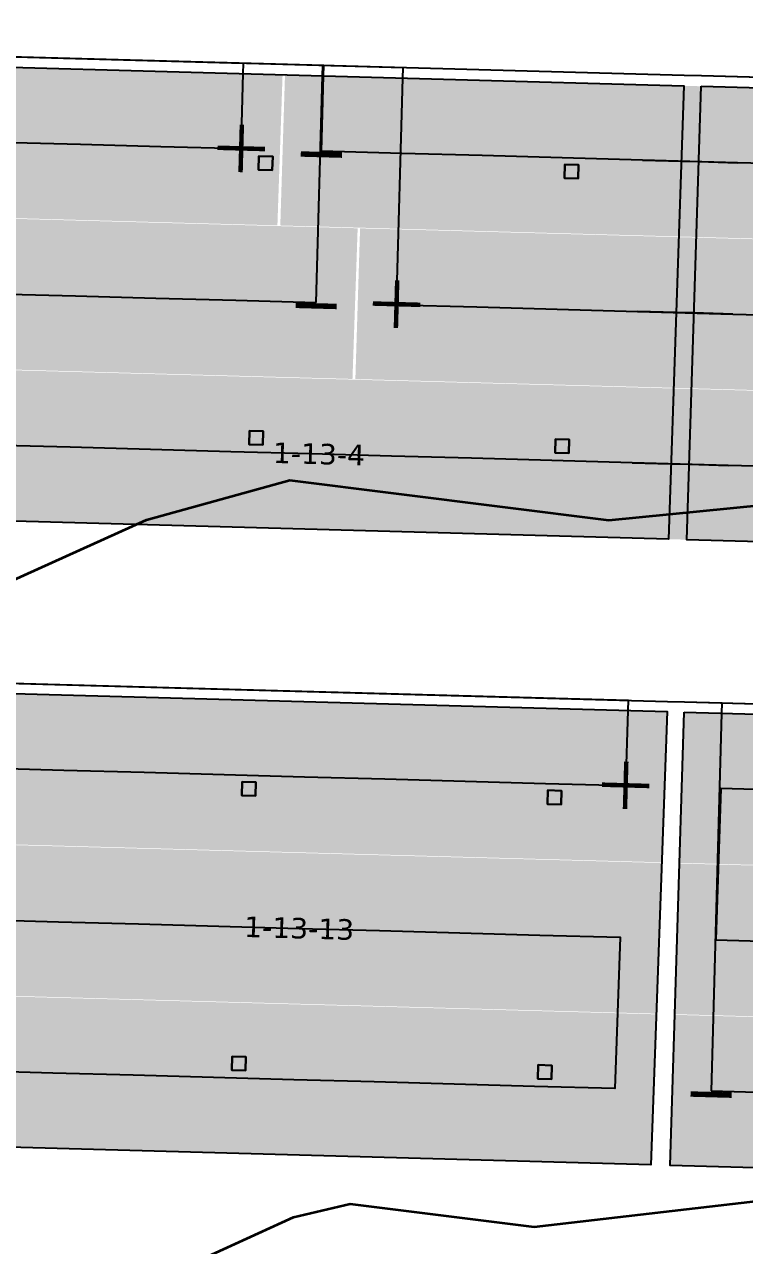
# Model space of a CAD drawing. Header units: metres. Extents: x 1477905 to 1478744, y 4202276 to 4202610.
# Drawn here: x 1478350.4 to 1478360.91, y 4202409.28 to 4202427.1 of the extents above; entities that cross this region are included whole.
import ezdxf

# ---------------------------------------------------------------- set-up
doc = ezdxf.new("R2010")
doc.units = ezdxf.units.M
doc.layers.add('Nouveau Terrain - CN - Courbes', color=22, linetype='Continuous', lineweight=0)
for name, color, linetype in [('PVcase DC Extensions', 170, 'Continuous'), ('PVcase Device Coloring', 7, 'Continuous'), ('PVcase Polarity Symbols', 7, 'Continuous'), ('PVcase Poles', 7, 'Continuous'), ('PVcase PV Modules (full frames)', 142, 'Continuous'), ('PVcase PV Modules (optimised)', 142, 'Continuous'), ('PVcase String Cables', 150, 'Continuous'), ('PVcase Stringing Numbers', 7, 'Continuous'), ('PVcase Strings', 92, 'Continuous')]:
    doc.layers.add(name, color=color, linetype=linetype)
doc.styles.get("Standard").update_dxf_attribs({"font": 'verdana.ttf'})
doc.styles.add('UBS-Style de texte', font='verdana.ttf')

# ---------------------------------------------------------------- blocks, each defined once
blk = doc.blocks.new('3P18@15DEG F FX ID1 PVBlock')
at = {"layer": 'PVcase PV Modules (optimised)', "color": 0}
blk.add_polyline3d([(0, 0, 1.773945735132677), (21.06698842950539, -0.5810537936249766, 1.773945735132684), (20.88445742833417, -7.198992669318528, 7.019385073192552e-15), (-0.1825310011712116, -6.617938875693552, 0)], close=True, dxfattribs=at)

msp = doc.modelspace()

# ---------------------------------------------------------------- hatches: boundary and pattern name
at = {"layer": 'PVcase Device Coloring', "true_color": 0xb3ff80, "transparency": 33554582}
for points in [[(1478338.967815177, 4202426.784750908), (1478338.892191565, 4202424.585620887), (1478354.091512305, 4202424.16640468), (1478354.167135918, 4202426.365534701)], [(1478354.202558411, 4202426.364557704), (1478354.133777383, 4202424.165238956), (1478370.722146871, 4202423.707711055), (1478370.790927899, 4202425.907029803)], [(1478338.891859591, 4202424.575967111), (1478338.816235979, 4202422.37683709), (1478355.187733131, 4202421.925290797), (1478355.263356744, 4202424.124420818)], [(1478355.298779237, 4202424.123443821), (1478355.229998209, 4202421.924125073), (1478370.653063907, 4202421.498737702), (1478370.721844935, 4202423.69805645)], [(1478338.812353881, 4202422.36728123), (1478338.743572853, 4202420.167962482), (1478370.583980943, 4202419.28976435), (1478370.652761971, 4202421.489083098)], [(1478338.725173722, 4202417.650535017), (1478338.646464294, 4202415.451490106), (1478359.703577732, 4202414.870708676), (1478359.782287161, 4202417.069753587)], [(1478360.032191822, 4202417.062860909), (1478359.963174369, 4202414.863548682), (1478375.165865851, 4202414.444239506), (1478375.234883304, 4202416.643551733)], [(1478349.194158943, 4202415.150908612), (1478349.115449514, 4202412.951863701), (1478359.624522783, 4202412.662010363), (1478359.703232212, 4202414.861055274)], [(1478359.962871395, 4202414.853894106), (1478359.893853941, 4202412.654581879), (1478376.268981789, 4202412.202935448), (1478376.337999242, 4202414.402247675)], [(1478338.567063825, 4202413.233138392), (1478338.488354397, 4202411.034093481), (1478359.545467835, 4202410.453312051), (1478359.624177264, 4202412.652356962)], [(1478359.898567809, 4202412.644788933), (1478359.819930003, 4202410.445742047), (1478391.648424193, 4202409.567872511), (1478391.727062, 4202411.766919397)]]:
    msp.add_hatch(color=71, dxfattribs=at).paths.add_polyline_path(points, flags=0)

# ---------------------------------------------------------------- linework, layer by layer
at = {"layer": 'Nouveau Terrain - CN - Courbes', "linetype": 'Continuous', "lineweight": 35}
for points in [[(1478335.787698883, 4202413.835795431, 72), (1478339.378703231, 4202414.281219653, 72), (1478344.267259569, 4202416.292585373, 72), (1478352.182320598, 4202419.870514831, 72), (1478354.271514721, 4202420.449429104, 72), (1478358.932510251, 4202419.865455401, 72), (1478365.670986464, 4202420.528554469, 72), (1478379.706885254, 4202422.117077467, 72), (1478383.736917019, 4202422.843507892, 72), (1478390.83319907, 4202425.045772747, 72), (1478411.239379214, 4202432.982509312, 72), (1478416.539623115, 4202435.645848259, 72), (1478424.110232939, 4202439.984298771, 72), (1478426.836636174, 4202442.338222411, 72), (1478431.574026125, 4202447.383417717, 72), (1478439.583303201, 4202456.8469184, 72), (1478440.210088637, 4202457.784432109, 72), (1478440.998648752, 4202460.821752833, 72), (1478440.90231827, 4202461.002091623, 72), (1478440.290370006, 4202461.118900652, 72)], [(1478337.457421011, 4202401.986716713, 71), (1478354.327840595, 4202409.69095444, 71), (1478355.155758695, 4202409.886721198, 71), (1478357.841897795, 4202409.550176228, 71), (1478384.956839326, 4202412.694050048, 71), (1478387.545978782, 4202413.252247488, 71), (1478392.146986342, 4202414.797012134, 71), (1478416.293278103, 4202424.288687192, 71), (1478419.272152424, 4202425.748479682, 71), (1478427.267564906, 4202430.367841862, 71), (1478429.694892853, 4202432.268024373, 71), (1478433.991772631, 4202436.458588599, 71), (1478451.509308918, 4202456.490636334, 71), (1478452.590462386, 4202460.28527189, 71), (1478451.696483754, 4202460.455915035, 71)]]:
    msp.add_polyline3d(points, dxfattribs=at)
at = {"layer": 'PVcase DC Extensions'}
for points in [[(1478359.423604275, 4202425.119946846, 74.45717626647959), (1478359.990206172, 4202425.10431926, 74.44278639615769), (1478360.243532437, 4202425.097332206, 74.43981602054292), (1478360.810263166, 4202425.081701066, 74.43200906764318)], [(1478360.741180202, 4202422.872727714, 73.83988722806383), (1478360.174449473, 4202422.888358853, 73.84769418104685), (1478359.914250586, 4202422.895535463, 73.85079916014354), (1478359.347648689, 4202422.911163049, 73.86518903034067)], [(1478359.271693102, 4202420.702379252, 73.27320179445721), (1478359.838295, 4202420.686751666, 73.25881192413672), (1478360.105366509, 4202420.679385501, 73.25557234180381), (1478360.672097238, 4202420.663754362, 73.24776538873749)]]:
    msp.add_polyline3d(points, dxfattribs=at)
at = {"layer": 'PVcase Poles'}
for points in [[(1478353.817017878, 4202424.978660507, 71.44628316706658), (1478353.82253203, 4202425.178584479, 71.44628316706658), (1478353.82253203, 4202425.178584479, 74.57367783035352), (1478353.817017878, 4202424.978660507, 74.52007072493356), (1478353.817017878, 4202424.978660507, 71.44628316706658), (1478354.016941849, 4202424.973146355, 71.44628316706658), (1478354.016941849, 4202424.973146355, 74.51499329748353), (1478353.817017878, 4202424.978660507, 74.52007072493356), (1478354.016941849, 4202424.973146355, 74.51499329748353), (1478354.022456001, 4202425.173070326, 74.56860040290348), (1478354.022456001, 4202425.173070326, 71.44628316706658), (1478354.016941849, 4202424.973146355, 71.44628316706658), (1478354.022456001, 4202425.173070326, 71.44628316706658), (1478353.82253203, 4202425.178584479, 71.44628316706658), (1478354.022456001, 4202425.173070326, 71.44628316706658), (1478354.022456001, 4202425.173070326, 74.56860040290348), (1478353.82253203, 4202425.178584479, 74.57367783035352)], [(1478358.282880099, 4202424.855486462, 71.47753159815494), (1478358.288394252, 4202425.055410434, 71.47753159815494), (1478358.288394252, 4202425.055410434, 74.46025925813312), (1478358.282880099, 4202424.855486462, 74.40665215271316), (1478358.282880099, 4202424.855486462, 71.47753159815494), (1478358.48280407, 4202424.84997231, 71.47753159815494), (1478358.48280407, 4202424.84997231, 74.40157472526313), (1478358.282880099, 4202424.855486462, 74.40665215271316), (1478358.48280407, 4202424.84997231, 74.40157472526313), (1478358.488318223, 4202425.049896281, 74.45518183068309), (1478358.488318223, 4202425.049896281, 71.47753159815494), (1478358.48280407, 4202424.84997231, 71.47753159815494), (1478358.488318223, 4202425.049896281, 71.47753159815494), (1478358.288394252, 4202425.055410434, 71.47753159815494), (1478358.488318223, 4202425.049896281, 71.47753159815494), (1478358.488318223, 4202425.049896281, 74.45518183068309), (1478358.288394252, 4202425.055410434, 74.46025925813312)], [(1478353.679166033, 4202420.969937289, 71.06917405763392), (1478353.684680185, 4202421.169861261, 71.06917405763392), (1478353.684680185, 4202421.169861261, 73.49927979238957), (1478353.679166033, 4202420.969937289, 73.44567268696962), (1478353.679166033, 4202420.969937289, 71.06917405763392), (1478353.879090004, 4202420.964423137, 71.06917405763392), (1478353.879090004, 4202420.964423137, 73.4405952595196), (1478353.679166033, 4202420.969937289, 73.44567268696962), (1478353.879090004, 4202420.964423137, 73.4405952595196), (1478353.884604156, 4202421.164347108, 73.49420236493954), (1478353.884604156, 4202421.164347108, 71.06917405763392), (1478353.879090004, 4202420.964423137, 71.06917405763392), (1478353.884604156, 4202421.164347108, 71.06917405763392), (1478353.684680185, 4202421.169861261, 71.06917405763392), (1478353.884604156, 4202421.164347108, 71.06917405763392), (1478353.884604156, 4202421.164347108, 73.49420236493954), (1478353.684680185, 4202421.169861261, 73.49927979238957)], [(1478358.145028255, 4202420.846763243, 71.09196493332949), (1478358.150542407, 4202421.046687215, 71.09196493332949), (1478358.150542407, 4202421.046687215, 73.3858612199148), (1478358.145028255, 4202420.846763243, 73.33225411449486), (1478358.145028255, 4202420.846763243, 71.09196493332949), (1478358.344952225, 4202420.841249091, 71.09196493332949), (1478358.344952225, 4202420.841249091, 73.32717668704483), (1478358.145028255, 4202420.846763243, 73.33225411449486), (1478358.344952225, 4202420.841249091, 73.32717668704483), (1478358.350466378, 4202421.041173062, 73.38078379246477), (1478358.350466378, 4202421.041173062, 71.09196493332949), (1478358.344952225, 4202420.841249091, 71.09196493332949), (1478358.350466378, 4202421.041173062, 71.09196493332949), (1478358.150542407, 4202421.046687215, 71.09196493332949), (1478358.350466378, 4202421.041173062, 71.09196493332949), (1478358.350466378, 4202421.041173062, 73.38078379246477), (1478358.150542407, 4202421.046687215, 73.3858612199148)], [(1478353.570359049, 4202415.844555421, 70.60151546622524), (1478353.575873201, 4202416.044479392, 70.60151546622524), (1478353.575873201, 4202416.044479392, 73.71101727795002), (1478353.570359049, 4202415.844555421, 73.6574023076428), (1478353.570359049, 4202415.844555421, 70.60151546622524), (1478353.77028302, 4202415.839041268, 70.60151546622524), (1478353.77028302, 4202415.839041268, 73.65127647890154), (1478353.570359049, 4202415.844555421, 73.6574023076428), (1478353.77028302, 4202415.839041268, 73.65127647890154), (1478353.775797172, 4202416.03896524, 73.70489144920877), (1478353.775797172, 4202416.03896524, 70.60151546622524), (1478353.77028302, 4202415.839041268, 70.60151546622524), (1478353.775797172, 4202416.03896524, 70.60151546622524), (1478353.575873201, 4202416.044479392, 70.60151546622524), (1478353.775797172, 4202416.03896524, 70.60151546622524), (1478353.775797172, 4202416.03896524, 73.70489144920877), (1478353.575873201, 4202416.044479392, 73.71101727795002)], [(1478358.035566164, 4202415.721399443, 70.59467743039994), (1478358.041080317, 4202415.921323415, 70.59467743039994), (1478358.041080317, 4202415.921323415, 73.57419979720173), (1478358.035566164, 4202415.721399443, 73.52058482689449), (1478358.035566164, 4202415.721399443, 70.59467743039994), (1478358.235490135, 4202415.715885291, 70.59467743039994), (1478358.235490135, 4202415.715885291, 73.51445899815323), (1478358.035566164, 4202415.721399443, 73.52058482689449), (1478358.235490135, 4202415.715885291, 73.51445899815323), (1478358.241004287, 4202415.915809263, 73.56807396846047), (1478358.241004287, 4202415.915809263, 70.59467743039994), (1478358.235490135, 4202415.715885291, 70.59467743039994), (1478358.241004287, 4202415.915809263, 70.59467743039994), (1478358.041080317, 4202415.921323415, 70.59467743039994), (1478358.241004287, 4202415.915809263, 70.59467743039994), (1478358.241004287, 4202415.915809263, 73.56807396846047), (1478358.041080317, 4202415.921323415, 73.57419979720173)], [(1478353.426882169, 4202411.835987347, 70.24467924657097), (1478353.432396322, 4202412.035911319, 70.24467924657097), (1478353.432396322, 4202412.035911319, 72.63677684528469), (1478353.426882169, 4202411.835987347, 72.58316187497745), (1478353.426882169, 4202411.835987347, 70.24467924657097), (1478353.62680614, 4202411.830473195, 70.24467924657097), (1478353.62680614, 4202411.830473195, 72.5770360462362), (1478353.426882169, 4202411.835987347, 72.58316187497745), (1478353.62680614, 4202411.830473195, 72.5770360462362), (1478353.632320292, 4202412.030397166, 72.63065101654342), (1478353.632320292, 4202412.030397166, 70.24467924657097), (1478353.62680614, 4202411.830473195, 70.24467924657097), (1478353.632320292, 4202412.030397166, 70.24467924657097), (1478353.432396322, 4202412.035911319, 70.24467924657097), (1478353.632320292, 4202412.030397166, 70.24467924657097), (1478353.632320292, 4202412.030397166, 72.63065101654342), (1478353.432396322, 4202412.035911319, 72.63677684528469)], [(1478357.892089285, 4202411.712831371, 70.20810510129752), (1478357.897603437, 4202411.912755342, 70.20810510129752), (1478357.897603437, 4202411.912755342, 72.49995936478132), (1478357.892089285, 4202411.712831371, 72.4463443944741), (1478357.892089285, 4202411.712831371, 70.20810510129752), (1478358.092013255, 4202411.707317218, 70.20810510129752), (1478358.092013255, 4202411.707317218, 72.44021856573283), (1478357.892089285, 4202411.712831371, 72.4463443944741), (1478358.092013255, 4202411.707317218, 72.44021856573283), (1478358.097527408, 4202411.90724119, 72.49383353604007), (1478358.097527408, 4202411.90724119, 70.20810510129752), (1478358.092013255, 4202411.707317218, 70.20810510129752), (1478358.097527408, 4202411.90724119, 70.20810510129752), (1478357.897603437, 4202411.912755342, 70.20810510129752), (1478358.097527408, 4202411.90724119, 70.20810510129752), (1478358.097527408, 4202411.90724119, 72.49383353604007), (1478357.897603437, 4202411.912755342, 72.49995936478132)]]:
    msp.add_polyline3d(points, dxfattribs=at)
at = {"layer": 'PVcase String Cables'}
for points in [[(1478339.39678923, 4202426.922976313, 75.2615842802292), (1478338.972970444, 4202426.934665763, 75.27234791761173), (1478338.972970444, 4202426.934665763, 72.26376260392145), (1478337.827365164, 4202426.966262984, 72.27539223259011), (1478337.764383665, 4202424.682773029, 72.08485192833463), (1478337.701402166, 4202422.399283074, 71.89395228093379), (1478337.638420667, 4202420.115793119, 71.70333161834604), (1478337.575439169, 4202417.832303165, 71.51401955024176), (1478338.73053935, 4202417.800444063, 71.50061500797331), (1478338.73053935, 4202417.800444063, 74.4876823550252), (1478359.787652788, 4202417.219662644, 73.84247573136307), (1478360.036896747, 4202417.212788185, 73.83919189992282), (1478374.668115702, 4202416.80924094, 73.6317674349418), (1478374.663980088, 4202416.659297955, 73.63175936391299), (1478374.633647025, 4202415.559526672, 73.33693487128336)], [(1478339.39678923, 4202426.922976313, 75.2615842802292), (1478338.972970444, 4202426.934665763, 75.27234791761173), (1478338.972970444, 4202426.934665763, 72.26376260392145), (1478337.827365164, 4202426.966262984, 72.27539223259011), (1478337.764383665, 4202424.682773029, 72.08485192833284), (1478337.701402166, 4202422.399283075, 71.89395228101006), (1478337.638420667, 4202420.11579312, 71.70333161842352), (1478337.575439169, 4202417.832303165, 71.51401955031683), (1478338.73053935, 4202417.800444064, 71.50061500805135), (1478338.73053935, 4202417.800444064, 74.48768235502622), (1478359.787652788, 4202417.219662643, 73.84247573136206), (1478360.036896747, 4202417.212788184, 73.83919189992243), (1478375.832164078, 4202416.777135035, 73.61526490618726), (1478375.828028463, 4202416.62719205, 73.61525683515845), (1478375.736762963, 4202413.318222613, 72.72819490690819)], [(1478339.39678923, 4202426.922976313, 75.2615842802292), (1478338.972970444, 4202426.934665763, 75.27234791761173), (1478338.972970444, 4202426.934665763, 72.26376260392145), (1478337.827365164, 4202426.966262984, 72.27539223259011), (1478337.764383665, 4202424.682773029, 72.08485192833284), (1478337.701402166, 4202422.399283075, 71.89395228101006), (1478337.638420667, 4202420.11579312, 71.70333161842352), (1478337.575439169, 4202417.832303165, 71.51401955031683), (1478338.73053935, 4202417.800444063, 71.50061500797331), (1478338.73053935, 4202417.800444063, 74.4876823550252), (1478359.787652788, 4202417.219662637, 73.84247573136305), (1478360.036896747, 4202417.212788179, 73.83919189991994), (1478381.101770053, 4202416.631792726, 73.54055854005375), (1478381.381276443, 4202416.624083592, 73.53640319854627), (1478402.438468141, 4202416.043300007, 72.8937576867437), (1478402.703767161, 4202416.03598273, 72.88348785621926), (1478406.772055796, 4202415.92377426, 72.724716469647), (1478406.767920182, 4202415.773831281, 72.724655346715), (1478406.73758712, 4202414.674059996, 72.42963621292373)], [(1478339.39678923, 4202426.922976313, 75.2615842802292), (1478338.972970444, 4202426.934665763, 75.27234791761173), (1478338.972970444, 4202426.934665763, 72.26376260392145), (1478337.827365164, 4202426.966262984, 72.27539223259011), (1478337.764383665, 4202424.682773029, 72.08485192833284), (1478337.701402166, 4202422.399283075, 71.89395228101006), (1478337.638420667, 4202420.11579312, 71.70333161842352), (1478337.575439169, 4202417.832303165, 71.51401955031683), (1478338.73053935, 4202417.800444063, 71.50061500797331), (1478338.73053935, 4202417.800444063, 74.4876823550252), (1478359.787652788, 4202417.219662637, 73.84247573136305), (1478360.036896747, 4202417.212788179, 73.83919189991994), (1478381.101770053, 4202416.631792726, 73.54055854005375), (1478381.381276443, 4202416.624083592, 73.53640319854627), (1478402.438468141, 4202416.043300007, 72.8937576867437), (1478402.703767161, 4202416.03598273, 72.88348785621926), (1478407.920643078, 4202415.892094792, 72.67989103771852), (1478407.916507464, 4202415.742151812, 72.67982991478523), (1478407.825241963, 4202412.433182374, 71.79218235455964)], [(1478339.39678923, 4202426.922976313, 75.2615842802292), (1478338.972970444, 4202426.934665763, 75.27234791761173), (1478338.972970444, 4202426.934665763, 72.26376260392145), (1478337.827365164, 4202426.966262984, 72.27539223259011), (1478337.764383665, 4202424.682773029, 72.08485192833284), (1478337.701402166, 4202422.399283076, 71.89395228108813), (1478337.638420667, 4202420.115793121, 71.703331618501), (1478337.575439169, 4202417.832303166, 71.51401955039431), (1478338.73053935, 4202417.800444064, 71.50061500805135), (1478338.73053935, 4202417.800444064, 74.48768235502622), (1478359.787652788, 4202417.219662638, 73.84247573136408), (1478360.036896747, 4202417.21278818, 73.83919189992035), (1478381.101770053, 4202416.631792727, 73.54055854005415), (1478381.381276443, 4202416.624083593, 73.53640319854729), (1478402.438468141, 4202416.043300008, 72.8937576867447), (1478402.703767161, 4202416.035982731, 72.88348785622064), (1478409.09230592, 4202415.859778872, 72.63416504561953), (1478409.088170306, 4202415.709835891, 72.63410392268486), (1478408.996904805, 4202412.400866453, 71.7464563625841)], [(1478339.39678923, 4202426.922976313, 75.2615842802292), (1478338.972970444, 4202426.934665763, 75.27234791761173), (1478338.972970444, 4202426.934665763, 72.26376260392145), (1478337.827365164, 4202426.966262984, 72.27539223259011), (1478337.764383665, 4202424.682773029, 72.08485192833284), (1478337.701402166, 4202422.399283075, 71.89395228101006), (1478337.638420667, 4202420.11579312, 71.70333161842352), (1478337.575439169, 4202417.832303165, 71.51401955031683), (1478338.73053935, 4202417.800444063, 71.50061500797331), (1478338.73053935, 4202417.800444063, 74.4876823550252), (1478359.787652788, 4202417.219662637, 73.84247573136305), (1478360.036896747, 4202417.212788179, 73.83919189991994), (1478381.101770053, 4202416.631792726, 73.54055854005375), (1478381.381276443, 4202416.624083592, 73.53640319854627), (1478402.438468141, 4202416.043300007, 72.8937576867437), (1478402.703767161, 4202416.03598273, 72.88348785621926), (1478407.943718638, 4202415.891458339, 72.678990477556), (1478407.939583024, 4202415.741515359, 72.67892935462271), (1478407.909249961, 4202414.641744075, 72.38391022104058)], [(1478339.39678923, 4202426.922976313, 75.2615842802292), (1478338.972970444, 4202426.934665763, 75.27234791761173), (1478338.972970444, 4202426.934665763, 72.26376260392145), (1478337.827365164, 4202426.966262984, 72.27539223259011), (1478337.764383665, 4202424.682773029, 72.08485192833284), (1478337.701402166, 4202422.399283075, 71.89395228101006), (1478337.638420667, 4202420.11579312, 71.70333161842352), (1478337.575439169, 4202417.832303165, 71.51401955031683), (1478338.73053935, 4202417.800444064, 71.50061500805135), (1478338.73053935, 4202417.800444064, 74.48768235502622), (1478359.787652788, 4202417.219662644, 73.84247573136307), (1478360.036896747, 4202417.212788185, 73.83919189992282), (1478377.004600442, 4202416.74479778, 73.59864346224498), (1478377.000464828, 4202416.594854794, 73.5986353912186), (1478376.909199328, 4202413.285885357, 72.7115734630902)], [(1478339.39678923, 4202426.922976313, 75.2615842802292), (1478338.972970444, 4202426.934665763, 75.27234791761173), (1478338.972970444, 4202426.934665763, 72.26376260392145), (1478337.827365164, 4202426.966262984, 72.27539223259011), (1478337.764383665, 4202424.682773029, 72.08485192833284), (1478337.701402166, 4202422.399283075, 71.89395228101006), (1478337.638420667, 4202420.11579312, 71.70333161842352), (1478337.575439169, 4202417.832303165, 71.51401955031683), (1478338.73053935, 4202417.800444064, 71.50061500805135), (1478338.73053935, 4202417.800444064, 74.48768235502622), (1478359.787652788, 4202417.219662644, 73.84247573136307), (1478360.036896747, 4202417.212788185, 73.83919189992282), (1478375.840552067, 4202416.776903684, 73.61514599099581), (1478375.836416453, 4202416.626960699, 73.61513791996659), (1478375.80608339, 4202415.527189416, 73.32031342754534)], [(1478339.39678923, 4202426.922976313, 75.2615842802292), (1478338.972970444, 4202426.934665763, 75.27234791761173), (1478338.972970444, 4202426.934665763, 72.26376260392145), (1478337.827365164, 4202426.966262984, 72.27539223259011), (1478337.764383665, 4202424.682773029, 72.08485192833284), (1478337.701402166, 4202422.399283075, 71.89395228101006), (1478337.638420668, 4202420.11579312, 71.70333161842112), (1478337.575439169, 4202417.832303165, 71.51401955031442), (1478338.73053935, 4202417.800444064, 71.50061500805135), (1478338.73053935, 4202417.800444064, 74.48768235502622), (1478359.787652788, 4202417.219662638, 73.84247573136408), (1478360.036896747, 4202417.21278818, 73.83919189992035), (1478381.101770053, 4202416.631792728, 73.54055854005458), (1478381.381276443, 4202416.624083593, 73.5364031985483), (1478402.438468141, 4202416.04330001, 72.89375768673965), (1478402.703767161, 4202416.035982733, 72.88348785621433), (1478423.129184462, 4202415.472624275, 72.08635370061889), (1478423.125048847, 4202415.322681289, 72.0862925776863), (1478422.972850909, 4202409.804513697, 70.60601659102541)], [(1478339.39678923, 4202426.922976313, 75.2615842802292), (1478338.972970444, 4202426.934665763, 75.27234791761173), (1478338.972970444, 4202426.934665763, 72.26376260392145), (1478337.827365164, 4202426.966262984, 72.27539223259011), (1478337.764383665, 4202424.682773029, 72.08485192833284), (1478337.701402166, 4202422.399283075, 71.89395228101006), (1478337.638420668, 4202420.11579312, 71.70333161842112), (1478337.575439169, 4202417.832303165, 71.51401955031442), (1478338.73053935, 4202417.800444064, 71.50061500805135), (1478338.73053935, 4202417.800444064, 74.48768235502622), (1478359.787652788, 4202417.219662639, 73.8424757313651), (1478360.036896747, 4202417.21278818, 73.83919189992076), (1478381.101770053, 4202416.63179273, 73.5405585400521), (1478381.381276443, 4202416.624083595, 73.53640319855033), (1478392.449564582, 4202416.318806418, 73.19860954602613), (1478392.445428967, 4202416.168863435, 73.19857215619083), (1478392.293231029, 4202410.650695842, 71.71873314721967)], [(1478339.39678923, 4202426.922976313, 75.2615842802292), (1478338.972970444, 4202426.934665763, 75.27234791761173), (1478338.972970444, 4202426.934665763, 72.26376260392145), (1478337.827365164, 4202426.966262984, 72.27539223259011), (1478337.764383665, 4202424.682773029, 72.08485192833284), (1478337.701402166, 4202422.399283075, 71.89395228101006), (1478337.638420668, 4202420.11579312, 71.70333161842112), (1478337.575439169, 4202417.832303165, 71.51401955031442), (1478338.73053935, 4202417.800444064, 71.50061500805135), (1478338.73053935, 4202417.800444064, 74.48768235502622), (1478359.787652788, 4202417.219662639, 73.8424757313651), (1478360.036896747, 4202417.21278818, 73.83919189992076), (1478381.101770053, 4202416.631792729, 73.54055854005497), (1478381.381276443, 4202416.624083594, 73.53640319854931), (1478391.277555762, 4202416.351131881, 73.23437814320638), (1478391.273420148, 4202416.201188899, 73.23434075337214), (1478391.121222209, 4202410.683021306, 71.75450174443613)], [(1478339.39678923, 4202426.922976313, 75.2615842802292), (1478338.972970444, 4202426.934665763, 75.27234791761173), (1478338.972970444, 4202426.934665763, 72.26376260392145), (1478337.827365164, 4202426.966262984, 72.27539223259011), (1478337.764383665, 4202424.682773029, 72.08485192833284), (1478337.701402166, 4202422.399283075, 71.89395228101006), (1478337.638420667, 4202420.11579312, 71.70333161842352), (1478337.575439169, 4202417.832303165, 71.51401955031683), (1478338.73053935, 4202417.800444064, 71.50061500805135), (1478338.73053935, 4202417.800444064, 74.48768235502622), (1478359.787652788, 4202417.219662643, 73.84247573136206), (1478360.036896747, 4202417.212788184, 73.83919189992243), (1478360.582103346, 4202417.197750707, 73.83146259265229), (1478360.577967732, 4202417.047807729, 73.83145452162638), (1478360.425769793, 4202411.529640138, 72.3521551575505)], [(1478339.39678923, 4202426.922976313, 75.2615842802292), (1478338.972970444, 4202426.934665763, 75.27234791761173), (1478338.972970444, 4202426.934665763, 72.26376260392145), (1478337.827365164, 4202426.966262984, 72.27539223259011), (1478337.764383665, 4202424.682773029, 72.08485192833284), (1478337.701402166, 4202422.399283076, 71.89395228108813), (1478337.638420668, 4202420.115793121, 71.70333161849858), (1478337.575439169, 4202417.832303166, 71.5140195503919), (1478338.73053935, 4202417.800444065, 71.50061500812942), (1478338.73053935, 4202417.800444065, 74.48768235502725), (1478359.210882342, 4202417.235570697, 73.86014843439686), (1478359.206746727, 4202417.08562771, 73.86011074581481), (1478359.176413665, 4202415.985856426, 73.56517760560523)], [(1478396.216805934, 4202424.105144494, 73.65355975415285), (1478396.247138996, 4202425.204915779, 73.94852005423779), (1478396.251274611, 4202425.354858782, 73.94856514498507), (1478381.633262227, 4202425.758041774, 74.43850983100188), (1478381.347603134, 4202425.765920607, 74.44440389046379), (1478360.282611759, 4202426.34691931, 74.73458296760042), (1478360.033173246, 4202426.353799135, 74.73748633568356), (1478339.39678923, 4202426.922976313, 75.2615842802292)], [(1478397.307948514, 4202421.864170676, 73.02243598361397), (1478397.399214014, 4202425.173140114, 73.90990652605902), (1478397.403349629, 4202425.323083118, 73.9099516167985), (1478381.633262227, 4202425.758041773, 74.43850983100073), (1478381.347603134, 4202425.765920606, 74.44440389046339), (1478360.282611759, 4202426.34691931, 74.73458296760042), (1478360.033173246, 4202426.353799134, 74.73748633568275), (1478339.39678923, 4202426.922976313, 75.2615842802292)], [(1478428.314795905, 4202423.219841932, 72.27510529031181), (1478428.345128967, 4202424.319613216, 72.57053715242593), (1478428.349264582, 4202424.469556235, 72.57071065428337), (1478424.295601496, 4202424.581361312, 72.83743435491039), (1478424.001478868, 4202424.589473581, 72.8532354451954), (1478402.952419878, 4202425.170032849, 73.72254067960351), (1478402.688436731, 4202425.177313833, 73.73281396820427), (1478381.633262227, 4202425.758041774, 74.43850983100188), (1478381.347603134, 4202425.765920607, 74.44440389046379), (1478360.282611759, 4202426.34691931, 74.73458296760042), (1478360.033173246, 4202426.353799135, 74.73748633568356), (1478339.39678923, 4202426.922976313, 75.2615842802292)], [(1478429.38503878, 4202420.979444554, 71.60721849398284), (1478429.47630428, 4202424.288413991, 72.49610786234908), (1478429.480439896, 4202424.43835701, 72.49628136419375), (1478424.295601496, 4202424.581361312, 72.83743435491039), (1478424.001478868, 4202424.589473581, 72.8532354451954), (1478402.952419878, 4202425.170032849, 73.72254067960351), (1478402.688436731, 4202425.177313833, 73.73281396820427), (1478381.633262227, 4202425.758041774, 74.43850983100188), (1478381.347603134, 4202425.765920607, 74.44440389046379), (1478360.282611759, 4202426.34691931, 74.73458296760042), (1478360.033173246, 4202426.353799135, 74.73748633568356), (1478339.39678923, 4202426.922976313, 75.2615842802292)], [(1478430.555064769, 4202420.947173779, 71.53023289958423), (1478430.646330269, 4202424.256143216, 72.41912226810608), (1478430.650465884, 4202424.406086236, 72.41929576995354), (1478424.295601496, 4202424.581361312, 72.83743435491039), (1478424.001478868, 4202424.589473581, 72.8532354451954), (1478402.952419878, 4202425.170032849, 73.72254067960351), (1478402.688436731, 4202425.177313833, 73.73281396820427), (1478381.633262227, 4202425.758041774, 74.43850983100188), (1478381.347603134, 4202425.765920607, 74.44440389046379), (1478360.282611759, 4202426.34691931, 74.73458296760042), (1478360.033173246, 4202426.353799135, 74.73748633568356), (1478339.39678923, 4202426.922976313, 75.2615842802292)], [(1478429.484821894, 4202423.187571158, 72.19811969628988), (1478429.515154956, 4202424.287342441, 72.49355155815232), (1478429.519290571, 4202424.437285461, 72.49372506001231), (1478424.295601496, 4202424.581361312, 72.83743435491039), (1478424.001478868, 4202424.589473581, 72.8532354451954), (1478402.952419878, 4202425.170032849, 73.72254067960351), (1478402.688436731, 4202425.177313833, 73.73281396820427), (1478381.633262227, 4202425.758041774, 74.43850983100188), (1478381.347603134, 4202425.765920607, 74.44440389046379), (1478360.282611759, 4202426.34691931, 74.73458296760042), (1478360.033173246, 4202426.353799135, 74.73748633568356), (1478339.39678923, 4202426.922976313, 75.2615842802292)], [(1478398.479845059, 4202421.831848309, 72.98315810712717), (1478398.571110559, 4202425.140817747, 73.87062864957998), (1478398.575246174, 4202425.290760751, 73.87067374031946), (1478381.633262227, 4202425.758041773, 74.43850983100073), (1478381.347603134, 4202425.765920606, 74.44440389046339), (1478360.282611759, 4202426.34691931, 74.73458296760042), (1478360.033173246, 4202426.353799134, 74.73748633568275), (1478339.39678923, 4202426.922976313, 75.2615842802292)], [(1478397.388702479, 4202424.072822127, 73.61428187765823), (1478397.419035541, 4202425.172593412, 73.90924217775097), (1478397.423171156, 4202425.322536415, 73.90928726849044), (1478381.633262227, 4202425.758041773, 74.43850983100073), (1478381.347603134, 4202425.765920607, 74.44440389046379), (1478360.282611759, 4202426.34691931, 74.73458296760042), (1478360.033173246, 4202426.353799135, 74.73748633568356), (1478339.39678923, 4202426.922976313, 75.2615842802292)], [(1478444.495593525, 4202418.351797877, 70.01550456566726), (1478444.647791464, 4202423.869965469, 71.49785144101273), (1478444.651927079, 4202424.019908494, 71.49802494287678), (1478424.295601496, 4202424.581361311, 72.83743435490763), (1478424.001478868, 4202424.58947358, 72.85323544519392), (1478402.952419878, 4202425.170032849, 73.72254067960351), (1478402.688436731, 4202425.177313833, 73.73281396820427), (1478381.633262227, 4202425.758041774, 74.43850983100188), (1478381.347603134, 4202425.765920607, 74.44440389046379), (1478360.282611759, 4202426.34691931, 74.73458296760042), (1478360.033173246, 4202426.353799135, 74.73748633568356), (1478339.39678923, 4202426.922976313, 75.2615842802292)], [(1478413.843747594, 4202419.197213984, 71.78580402439069), (1478413.995945533, 4202424.715381577, 73.26621479753862), (1478414.000081148, 4202424.865324588, 73.26628323958548), (1478402.952419878, 4202425.170032849, 73.72254067960351), (1478402.688436731, 4202425.177313833, 73.73281396820427), (1478381.633262227, 4202425.758041774, 74.43850983100188), (1478381.347603134, 4202425.765920607, 74.44440389046379), (1478360.282611759, 4202426.34691931, 74.73458296760042), (1478360.033173246, 4202426.353799135, 74.73748633568356), (1478339.39678923, 4202426.922976313, 75.2615842802292)], [(1478412.672191429, 4202419.229526963, 71.8341881306704), (1478412.824389367, 4202424.747694556, 73.31459890380874), (1478412.828524982, 4202424.897637567, 73.3146673458556), (1478402.952419878, 4202425.170032849, 73.72254067960351), (1478402.688436731, 4202425.177313833, 73.73281396820427), (1478381.633262227, 4202425.758041774, 74.43850983100188), (1478381.347603134, 4202425.765920607, 74.44440389046379), (1478360.282611759, 4202426.34691931, 74.73458296760042), (1478360.033173246, 4202426.353799135, 74.73748633568356), (1478339.39678923, 4202426.922976313, 75.2615842802292)], [(1478381.992539459, 4202420.075709996, 72.9412024836732), (1478382.144737397, 4202425.593877589, 74.4211832687789), (1478382.148873012, 4202425.743820585, 74.4212283595171), (1478381.633262227, 4202425.758041773, 74.43850983100073), (1478381.347603134, 4202425.765920606, 74.44440389046339), (1478360.282611759, 4202426.34691931, 74.73458296760042), (1478360.033173246, 4202426.353799134, 74.73748633568866), (1478339.39678923, 4202426.922976313, 75.2615842802292)], [(1478353.562722214, 4202425.281597277, 74.60602386689723), (1478353.593055276, 4202426.381368561, 74.9009137424817), (1478353.597190891, 4202426.531311546, 74.90093963840076), (1478339.39678923, 4202426.922976313, 75.2615842802292)], [(1478354.65894304, 4202423.040483394, 73.98426711076743), (1478354.75020854, 4202426.349452832, 74.87152576217083), (1478354.754344155, 4202426.499395818, 74.87155165808478), (1478339.39678923, 4202426.922976313, 75.2615842802292)], [(1478380.603627154, 4202420.114017929, 72.9732002178206), (1478380.755825093, 4202425.63218552, 74.45249129048781), (1478380.759960707, 4202425.782128518, 74.45249891096188), (1478360.282611759, 4202426.34691931, 74.73458296760042), (1478360.033173246, 4202426.353799135, 74.73748633568356), (1478339.39678923, 4202426.922976313, 75.2615842802292)], [(1478371.362249592, 4202424.790664132, 74.28665103602007), (1478371.392582654, 4202425.890435414, 74.58147387592491), (1478371.396718269, 4202426.040378408, 74.5814814964002), (1478360.282611759, 4202426.34691931, 74.73458296760042), (1478360.033173246, 4202426.353799135, 74.73748633568356), (1478339.39678923, 4202426.922976313, 75.2615842802292)], [(1478355.831119452, 4202423.008153307, 73.95449759056848), (1478355.922384952, 4202426.317122745, 74.84175624209665), (1478355.926520567, 4202426.467065731, 74.8417821380106), (1478339.39678923, 4202426.922976313, 75.2615842802292)], [(1478354.734898626, 4202425.249267191, 74.57625434678158), (1478354.765231689, 4202426.349038474, 74.87114422240752), (1478354.769367303, 4202426.49898146, 74.87117011832738), (1478339.39678923, 4202426.922976313, 75.2615842802292)], [(1478370.051640728, 4202420.405054864, 73.11855824943909), (1478370.203838666, 4202425.923222455, 74.59784932214633), (1478370.207974281, 4202426.073165447, 74.59785694262122), (1478360.282611759, 4202426.34691931, 74.73458296760042), (1478360.033173246, 4202426.353799134, 74.73748633568275), (1478339.39678923, 4202426.922976313, 75.2615842802292)]]:
    msp.add_polyline3d(points, dxfattribs=at)
at = {"layer": 'PVcase Strings'}
for points in [[(1478353.562722214, 4202425.281597277), (1478352.390545802, 4202425.313927363), (1478351.21836939, 4202425.346257449), (1478350.046192978, 4202425.378587536)], [(1478361.982706102, 4202425.049363629), (1478360.810263166, 4202425.081701066), (1478359.423604275, 4202425.119946846), (1478358.251427863, 4202425.152276932), (1478357.07925145, 4202425.184607019), (1478355.907075038, 4202425.216937104), (1478354.734898626, 4202425.249267191)], [(1478349.970237392, 4202423.169803739), (1478351.142413804, 4202423.137473652), (1478352.314590216, 4202423.105143566), (1478353.486766628, 4202423.07281348), (1478354.65894304, 4202423.040483394)], [(1478355.831119452, 4202423.008153307), (1478357.003295864, 4202422.975823222), (1478358.175472277, 4202422.943493135), (1478359.347648689, 4202422.911163049), (1478360.741180202, 4202422.872727714), (1478361.913623138, 4202422.840390276)], [(1478361.844540174, 4202420.631416924), (1478360.672097238, 4202420.663754362), (1478359.271693102, 4202420.702379252), (1478358.09951669, 4202420.734709338), (1478356.927340278, 4202420.767039425), (1478355.755163866, 4202420.79936951), (1478354.582987454, 4202420.831699597), (1478353.410811042, 4202420.864029683), (1478352.238634629, 4202420.896359769), (1478351.066458217, 4202420.928689855), (1478349.894281805, 4202420.961019942), (1478348.722105393, 4202420.993350027), (1478347.549928981, 4202421.025680114), (1478346.377752569, 4202421.0580102), (1478345.205576157, 4202421.090340286), (1478344.033399744, 4202421.122670372), (1478342.861223332, 4202421.155000458), (1478341.68904692, 4202421.187330545), (1478340.516870508, 4202421.21966063), (1478339.344694096, 4202421.251990717)], [(1478359.176413665, 4202415.985856426), (1478358.004409202, 4202416.01818177), (1478356.832404738, 4202416.050507113), (1478355.660400275, 4202416.082832457), (1478354.488395812, 4202416.115157801), (1478353.316391349, 4202416.147483144), (1478352.144386885, 4202416.179808488), (1478350.972382422, 4202416.212133831), (1478349.800377959, 4202416.244459175)], [(1478361.736847013, 4202415.915236488), (1478360.564410648, 4202415.947573744), (1478360.495090221, 4202413.738606941), (1478361.667526585, 4202413.706269685)], [(1478349.72132301, 4202414.035760862), (1478350.893327473, 4202414.003435519), (1478352.065331937, 4202413.971110175), (1478353.2373364, 4202413.938784831), (1478354.409340863, 4202413.906459488), (1478355.581345327, 4202413.874134144), (1478356.75334979, 4202413.841808801), (1478357.925354253, 4202413.809483457), (1478359.097358716, 4202413.777158113), (1478359.018303768, 4202411.5684598), (1478357.846299305, 4202411.600785145), (1478356.674294841, 4202411.633110488), (1478355.502290378, 4202411.665435831), (1478354.330285915, 4202411.697761175), (1478353.158281452, 4202411.730086518), (1478351.986276988, 4202411.762411863), (1478350.814272525, 4202411.794737206), (1478349.642268062, 4202411.827062549)], [(1478378.012315265, 4202411.044581298), (1478376.8398789, 4202411.076918554), (1478375.667442536, 4202411.10925581), (1478374.495006171, 4202411.141593066), (1478373.322569806, 4202411.173930322), (1478372.150133441, 4202411.206267579), (1478370.977697076, 4202411.238604834), (1478369.805260711, 4202411.27094209), (1478368.632824347, 4202411.303279346), (1478367.460387982, 4202411.335616603), (1478366.287951617, 4202411.367953858), (1478365.115515252, 4202411.400291114), (1478363.943078887, 4202411.43262837), (1478362.770642523, 4202411.464965627), (1478361.598206158, 4202411.497302882), (1478360.425769793, 4202411.529640138)]]:
    msp.add_lwpolyline(points, dxfattribs=at)

# ---------------------------------------------------------------- block references
at = {"layer": 'PVcase PV Modules (full frames)', "extrusion": (0.02536931229410285, -0.0006997172471742465, 0.9996779023212918), "rotation": 271.5798884593579}
msp.add_blockref('3P18@15DEG F FX ID1 PVBlock', (4241588.18105355, -1361472.298703174, 34637.4066069016), dxfattribs=at)
at = {"layer": 'PVcase PV Modules (full frames)', "extrusion": (0.01376364255315019, -0.0003796184132519524, 0.9999052045236736), "rotation": 0.0001496903858923575}
msp.add_blockref('3P18@15DEG F FX ID1 PVBlock', (1478219.213949329, 4202433.646886089, 18825.25761812897), dxfattribs=at)
at = {"layer": 'PVcase PV Modules (full frames)', "extrusion": (0.03060314833436293, -0.0008440729673371235, 0.999531257566691), "rotation": 271.5798884593579}
msp.add_blockref('3P18@15DEG F FX ID1 PVBlock', (4241579.043620182, -1361272.220516527, 41767.35097972985), dxfattribs=at)
at = {"layer": 'PVcase PV Modules (full frames)', "extrusion": (0.01416464226249645, -0.000390678484943634, 0.9998996000998784), "rotation": 0.0001585402641473214}
msp.add_blockref('3P18@15DEG F FX ID1 PVBlock', (1478210.671895922, 4202424.951978987, 19370.70489266741), dxfattribs=at)

# ---------------------------------------------------------------- texts
at = {"layer": 'PVcase Polarity Symbols', "color": 1, "char_height": 0.7000000000000001, "attachment_point": 5, "rotation": 358.42011154064215}
for insert in [(1478353.562722214, 4202425.281597277), (1478355.831119452, 4202423.008153307), (1478359.176413665, 4202415.985856426)]:
    msp.add_mtext('＋', dxfattribs=dict(at, insert=insert))
at = {"layer": 'PVcase Polarity Symbols', "color": 7, "char_height": 0.7000000000000001, "attachment_point": 5, "rotation": 358.42011154064215}
for insert in [(1478354.734898626, 4202425.249267191), (1478354.65894304, 4202423.040483394), (1478360.425769793, 4202411.529640138)]:
    msp.add_mtext('−', dxfattribs=dict(at, insert=insert))
at = {"layer": 'PVcase Stringing Numbers', "color": 18, "true_color": 0x000000, "char_height": 0.3, "attachment_point": 5, "rotation": 358.42011154064215, "style": 'UBS-Style de texte', "bg_fill": 1, "box_fill_scale": 1.5, "bg_fill_color": 7, "bg_fill_true_color": 16777215, "bg_fill_transparency": 0}
for s, insert in [('1-13-4', (1478354.698167412, 4202420.82852279)), ('1-13-13', (1478354.409340863, 4202413.906459488))]:
    msp.add_mtext(s, dxfattribs=dict(at, insert=insert))

doc.saveas('drawing.dxf')
